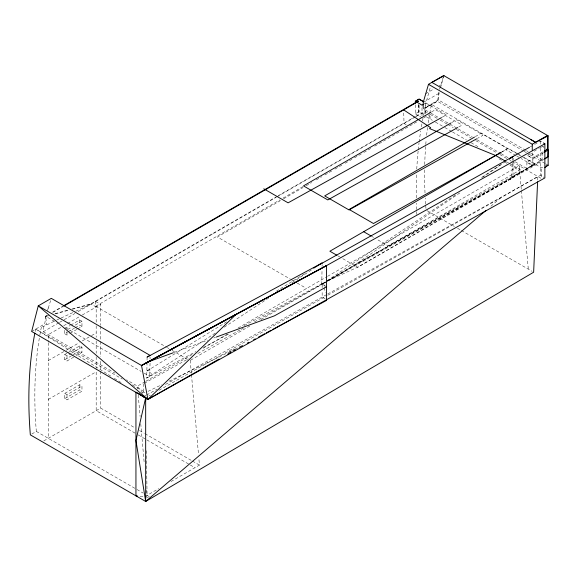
<?xml version="1.0" encoding="UTF-8"?>
<svg xmlns="http://www.w3.org/2000/svg" width="577" height="577" viewBox="0 0 577 577"><rect width="100%" height="100%" fill="white"/><g stroke="black" fill="none" stroke-linecap="round" stroke-linejoin="round"><path stroke-width="0.43" stroke-dasharray="2.88 2.16" d="M326.568 286.762L321.778 283.906L322.031 269.935M322.089 266.444L322.125 264.699M537.67 180.053L537.829 176.468L500.468 198.041L327.779 295.251M147.063 362.284L146.688 378.058L195.812 351.645M215.221 333.102L146.688 378.058L149.681 376.327L150.056 363.149M543.592 152.689L526.895 162.303L532.571 165.967L532.946 158.834L527.27 155.17L532.268 158.062L543.671 151.477M512.592 163.558L511.64 177.774L357.581 267.216L327.419 281.006L354.184 265.261L511.64 177.774L535.059 163.818L521.99 156.273M512.83 160.009L512.946 158.228M31.67 331.443L44.696 323.921L45.915 316.42L47.473 315.518M423.547 115.53A431.964 257.609 61.5 0 1 424.297 112.032L426.266 101.639L430.363 87.113M429.483 114.866L428.798 118.783A431.747 249.271 60 0 0 428.004 124.077M429.778 113.2L431.473 104.372L517.987 154.319M35.204 331.508L35.716 329.106L122.194 379.031M439.292 92.666L437.366 101.263L425.278 107.949L431.473 104.372M440.532 87.733L443.958 75.695M45.691 317.61L45.994 316.463M48.288 307.808L47.595 310.404L51.288 298.352M525.726 150.337L438.405 99.922L438.405 93.662L439.328 90.2M439.551 89.334L443.699 75.544M322.154 287.584L322.154 284.129L324.974 282.124L243.343 326.084M490.883 206.241L500.468 198.041M324.974 282.124L322.154 284.129L326.726 281.432M327.282 280.79L354.184 265.261L460.352 192.552M482.624 177.298L504.897 162.043M327.224 280.624L456.111 194.507M481.593 177.478L501.074 164.467M224.258 327.173L265.672 300.004M266.43 299.513L268.687 298.028M292.034 282.716L313.116 268.882M513.061 162.627L513.061 177.622L512.311 177.117L535.059 163.818L525.712 169.652M151.556 373.521L147.063 370.924L227.345 321.418M276.282 291.241L305.334 273.325M512.484 177.29L532.823 165.267L521.175 158.545M425.494 93.784L434.041 88.851M439.22 85.858L440.698 85.007M54.57 321.411L45.547 316.218L47.105 315.316M52.565 312.164L62.698 306.315M52.925 312.373L63.037 306.538M423.201 102.439L438.405 93.662M39.892 334.826A431.747 249.271 60 0 1 40.852 329.655L41.703 325.652L43.297 326.575L56.084 320.322M438.405 99.922L423.201 108.7L430.218 112.753M72.024 309.02L90.813 303.906L277.515 196.115M278.294 195.661L415.505 116.446M416.284 115.999L418.996 114.852L418.714 104.646M43.297 326.575L43.297 331.753L58.746 322.839M59.518 322.392L63.383 320.163M64.155 319.716L74.967 313.47M78.054 311.688L276.282 197.247M277.061 196.793L415.252 117.008M416.003 116.576L425.047 111.354L427.341 112.681M431.61 111.916L435.455 109.695L459.927 123.831L461.557 125.404L458.506 127.106M95.306 301.317L95.674 306.264L279.874 199.923M282.997 198.12L303.286 186.407M60.65 327.505L48.295 334.638L48.295 341.793M63.744 325.724L66.831 323.935M67.603 323.488L79.186 316.802M82.28 315.02L100.672 304.396L100.672 325.341M280.494 200.58L217.399 237.01L290.267 279.073M283.61 198.776L303.084 187.539M306.199 185.736L311.652 182.592M316.326 179.894L321.778 176.742M324.894 174.946L331.905 170.893M335.021 169.097L342.031 165.051M345.147 163.248L353.723 158.3M354.502 157.853L363.07 152.905M363.849 152.458L371.638 147.957M374.754 146.161L409.028 126.37M409.807 125.923L418.368 120.982M423.814 117.838L429.259 114.693M64.754 328.594L69.99 325.565M70.74 325.132L79.72 319.954L81.963 321.245L81.963 326.431L77.477 329.02M67.747 329.453L72.24 326.863M75.234 325.132L81.963 321.245M64.754 330.318L64.754 333.773L66.997 332.482M67.747 332.049L74.483 328.162M75.234 327.729L79.72 325.132L81.963 326.431M64.754 333.773L66.997 335.071L69.247 333.773M69.99 333.34L76.727 329.453M451.676 122.584L456.659 119.706L481.131 133.842L482.761 135.415L477.381 138.415M48.295 360.56L65.288 350.751M66.059 350.304L79.186 342.724M82.28 340.942L90.777 336.03M91.548 335.59L96.179 332.915M73.733 357.105L66.997 360.993L64.754 359.695L64.754 354.509L66.997 353.218M67.747 352.785L79.72 345.875L81.963 347.166L81.963 352.352L74.483 356.673M64.754 354.509L66.997 355.807L70.74 353.651M71.49 353.218L81.963 347.166M64.754 359.695L71.49 355.807M72.24 355.374L79.72 351.054L81.963 352.352M475.275 136.648L481.124 133.273L505.596 147.409L507.226 148.974L500.901 152.501M48.295 399.443L96.179 371.79M64.754 393.391L79.72 384.751L81.963 386.049L81.963 391.235L66.997 399.875L64.754 398.577L64.754 393.391L66.997 394.69L81.963 386.049M64.754 398.577L79.72 389.937L81.963 391.235M500.872 152.487L508.157 148.289L516.61 153.165M31.829 434.005L36.322 431.408A431.747 249.271 60 0 1 39.741 335.691M147.063 370.924L150.056 369.201M528.027 154.737L530.306 153.417M534.107 151.224L538.673 148.592M539.43 148.152L541.709 146.832M145.144 381.657L137.441 386.107L126.587 379.839M145.909 381.217L192.927 354.069M203.046 348.227L227.951 333.852M238.063 328.01L326.798 276.78M327.577 276.333L519.185 165.707L521.305 189.783M43.802 440.915L100.672 408.083L134.888 427.838M190.598 360.171L249.913 325.918M260.84 319.615L519.185 170.46L519.185 165.707M515.196 161.812L526.895 168.563L542.099 159.786L542.099 153.525L543.52 154.441M532.571 165.967L543.974 159.382M144.971 496.559L158.653 488.654M171.008 481.521L199.44 465.105L198.813 457.943M423.504 104.293L425.768 103.009L425.768 113.734M415.346 104.834L415.346 113.777L419.111 111.635L425.768 115.523M148.808 396.002L150.381 395.122M159.014 390.261L326.993 295.698M530.285 146.846L540.461 141.17L542.668 142.49M144.3 383.344L188.369 358.764M197.81 353.492L240.306 329.784M241.092 329.344L243.458 328.032M254.471 321.887L326.87 281.497M327.657 281.057L540.461 162.339M143.514 396.745L145.873 395.425M146.659 394.993L156.886 389.28M165.549 384.455L326.863 294.458M327.649 294.018L540.461 175.3L544.14 177.5M442.256 117.181L446.396 114.866L424.571 102.266M512.311 177.117L524.861 170.143M425.278 107.949L437.366 101.263L523.188 150.813M354.184 265.261L513.061 177.622L511.64 177.774L513.061 177.622L357.726 267.302L340.509 257.364M203.731 347.383L229.877 333.326M147.993 391.357L161.726 384.715M168.996 381.195L229.581 351.883M235.236 349.15L237.659 347.974M56.907 319.939L60.167 318.432M60.982 318.057L74.859 311.645M75.681 311.27L91.188 304.108L96.179 306.993L96.179 322.182M522.654 157.016L541.327 167.792L543.599 166.941M174.218 352.403L207.908 340.113M213.8 337.963L215.488 337.35M45.547 316.218L47.249 315.756M54.938 313.664L68.605 309.943M49.334 315.489L45.915 316.42L46.29 324.844L44.696 323.921M55.313 313.866L68.98 310.145M72.399 309.222L91.188 304.108L90.813 303.906M321.778 283.906L323.005 283.668M142.065 392.389L145.57 392.526M140.11 496.4L143.442 496.847M148.267 497.497L146.623 497.273L147.063 495.347L146.414 449.692M212.033 233.923L212.408 234.125M543.902 147.222L542.474 146.392L543.895 147.308M526.505 150.785L528.063 151.686M531.186 153.489L542.099 159.786M523.966 151.261L528.647 153.965M529.426 154.412L545.027 163.421M545.806 163.875L548.15 165.224M517.381 153.612L521.219 155.833M518.766 154.766L521.875 156.562M515.831 155.458L505.784 149.659M516.595 155.898L520.411 158.105M430.997 113.2L440.352 118.602M441.138 119.05L457.511 128.505M458.289 128.952L472.318 137.059M476.999 139.757L500.389 153.258M501.168 153.713L508.186 157.766M437.02 118.271L430.038 114.239L430.038 118.992M440.114 120.059L447.096 124.084M447.867 124.531L453.298 127.668M456.393 129.457L471.128 137.961M475.773 140.644L496.703 152.732M499.805 154.521L506.779 158.545M509.88 160.341L511.431 161.235M512.21 161.683L541.327 178.488L541.327 167.792M506.346 161.697L508.64 163.024M509.404 163.464L520.108 169.645L521.745 171.218L387.989 245.744L376.586 239.159M426.576 116.994L432.368 120.333M435.469 122.122L443.994 127.048M444.766 127.495L451.748 131.527M452.519 131.974L466.476 140.023M471.128 142.714L478.874 147.185M499.033 158.826L502.134 160.615M505.236 162.404L506.779 163.298M509.88 165.087L519.185 170.46M406.172 124.726L404.03 123.492L403.655 109.882M426.843 210.562L454.402 226.472M457.511 228.268L460.626 230.064M461.405 230.519L532.109 271.341M372.028 236.527L373.55 237.407M337.466 255.604L339.745 256.924M291.046 279.52L294.14 281.316M297.242 283.105L306.546 288.471M95.674 301.519L100.672 304.396M95.674 306.264L166.565 347.195M167.337 347.642L168.888 348.537M171.989 350.326L189.04 360.171M65.482 327.714L141.105 371.379M144.228 373.175L149.681 376.327M43.297 331.753L114.96 373.131M132.321 384.881L144.791 392.079M139.555 430.536L144.221 433.226M145 433.673L191.665 460.619M192.444 461.066L199.44 465.105M135.068 433.125L96.179 410.673L96.179 369.143M138.177 434.921L145.959 439.407M146.731 439.862L189.508 464.557M190.287 465.004L194.954 467.702M36.322 431.408L136.179 489.058M136.951 489.512L143.175 493.104M149.306 496.646L147.063 495.347L146.435 488.185M415.346 113.777L422.003 117.672M325.096 298.843L322.154 297.09L322.154 291.039M35.716 329.106L111.282 376.435M114.34 378.346L121.971 383.128M142.584 393.399L137.441 386.107L137.679 388.79M323.683 283.3L324.26 286.726M324.404 287.577L325.269 292.712M521.384 190.677L528.301 269.142M190.215 360.344L191.398 373.773M191.477 374.668L198.495 454.359M138.228 395.065L140.124 416.551M140.752 423.713L144.221 463.115M418.339 104.444L418.621 114.65M540.461 141.17L540.461 144.697M540.461 148.224L540.461 175.3M532.268 152.876L532.268 158.062M526.895 162.303L526.895 168.563M513.061 158.213L513.061 161.748M425.047 111.354L425.047 113.734M422.003 107.834L422.003 115.883M419.111 105.375L419.111 111.635M150.056 357.105L150.056 358.829M147.063 357.105L147.063 361.426M143.514 383.784L143.514 393.29M100.672 326.236L100.672 340.632M100.672 341.526L100.672 356.817M100.672 361.317L100.672 370.311M100.672 371.206L100.672 408.083M96.179 325.76L96.179 337.329M96.179 340.863L96.179 353.239M96.179 356.774L96.179 368.256M79.72 319.954L79.72 325.132M79.72 345.875L79.72 351.054M79.72 384.751L79.72 389.937M66.997 331.616L66.997 335.071M66.997 355.807L66.997 360.993M66.997 394.69L66.997 399.875M48.295 342.68L48.295 438.325M416.854 214.557A431.964 257.609 61.5 0 1 416.385 203.162M416.269 197.954A431.964 257.609 61.5 0 1 416.536 174.074M416.767 169.054A431.964 257.609 61.5 0 1 418.174 150.604M418.267 149.739A431.964 257.609 61.5 0 1 419.046 142.822M419.154 141.964A431.964 257.609 61.5 0 1 420.72 130.936M421.412 126.76A431.964 257.609 61.5 0 1 422.148 122.62M422.487 120.838A431.964 257.609 61.5 0 1 423.367 116.41M425.956 208.398A431.747 249.271 60 0 1 425.696 204.929M425.638 204.063A431.747 249.271 60 0 1 425.263 198.041M425.011 192.906A431.747 249.271 60 0 1 424.636 169.905M424.73 164.582A431.747 249.271 60 0 1 426.122 140.341M426.619 135.278A431.747 249.271 60 0 1 427.882 124.971"/><path stroke-width="0.87" d="M537.591 181.842L533.638 272.221L145.671 501.456L30.336 434.863A431.747 249.271 60 0 1 34.865 333.109M547.775 157.189L548.15 150.056L546.729 149.14M544.868 167.669L548.15 165.224L548.15 135.847L443.699 75.544L428.495 84.321L423.201 102.439L423.201 107.805M137.607 496.061L135.941 495.838L135.941 392.158L145.671 397.769L135.941 440.518L145.671 501.456L486.086 210.338M544.868 158.725L548.15 156.28M509.354 158.992L513.061 156.454L509.318 158.956M319.896 264.439L529.498 147.279M313.744 268.139L322.154 262.953L147.063 357.105L150.056 355.374L51.288 298.352L38.262 305.868L31.67 331.443L147.921 399.385L544.868 177.94L544.868 143.803L543.404 142.93M63.477 305.86L418.246 101.04L418.621 101.242L63.816 306.084M430.839 112.364L303.488 185.888L327.801 199.93L457.741 127.531M450.918 123.024L324.692 195.899L349.013 209.941L476.609 138.841M474.503 137.095L349.15 209.465L373.47 223.501L500.901 152.501M500.872 152.487L329.871 251.219L336.708 255.164M219.094 359.038L147.921 399.385L38.262 305.868L141.524 365.486L326.568 265.593L544.868 143.803M428.495 84.321L532.268 144.236L547.472 135.458L547.472 149.284L544.436 151.037M544.349 152.256L548.15 150.056M544.738 158.942L546.253 158.062M423.504 104.293L422.003 105.151L415.346 101.263L419.111 99.114L423.785 101.812M227.699 354.155L230.822 352.388M233.952 350.614L235.517 349.727M326.568 286.762L274.45 315.835L216.332 337.04M441.477 117.621L288.096 202.837L263.776 188.794M443.958 75.695L431.863 82.381L535.636 142.295M137.997 393.168L147.921 399.385L141.524 365.486L236.108 314.35L147.921 399.385L143.514 396.745M141.524 365.486L326.568 265.593L326.568 300.415L272.661 329.467M145.57 363.149L326.568 265.593M247.288 343.142L248.875 342.284M253.635 339.723L255.222 338.865M258.388 337.156L264.728 333.737M266.314 332.886L271.075 330.318M548.15 135.847L535.463 142.382L530.638 139.403M229.581 351.883L231.197 351.097M232.812 350.318L234.428 349.539M239.275 347.195L242.506 345.63M545.878 166.082L548.15 165.224M148.109 361.93L173.374 352.713M505.582 161.257L495.636 155.509L429.577 128.577L430.651 127.712L403.655 109.882M363.669 231.702L371.271 236.094M423.547 101.711L419.111 99.114L415.346 101.263L415.346 103.045M145.707 400.46L145.671 397.769L145.671 501.456M532.268 144.236L532.268 150.287"/></g></svg>
